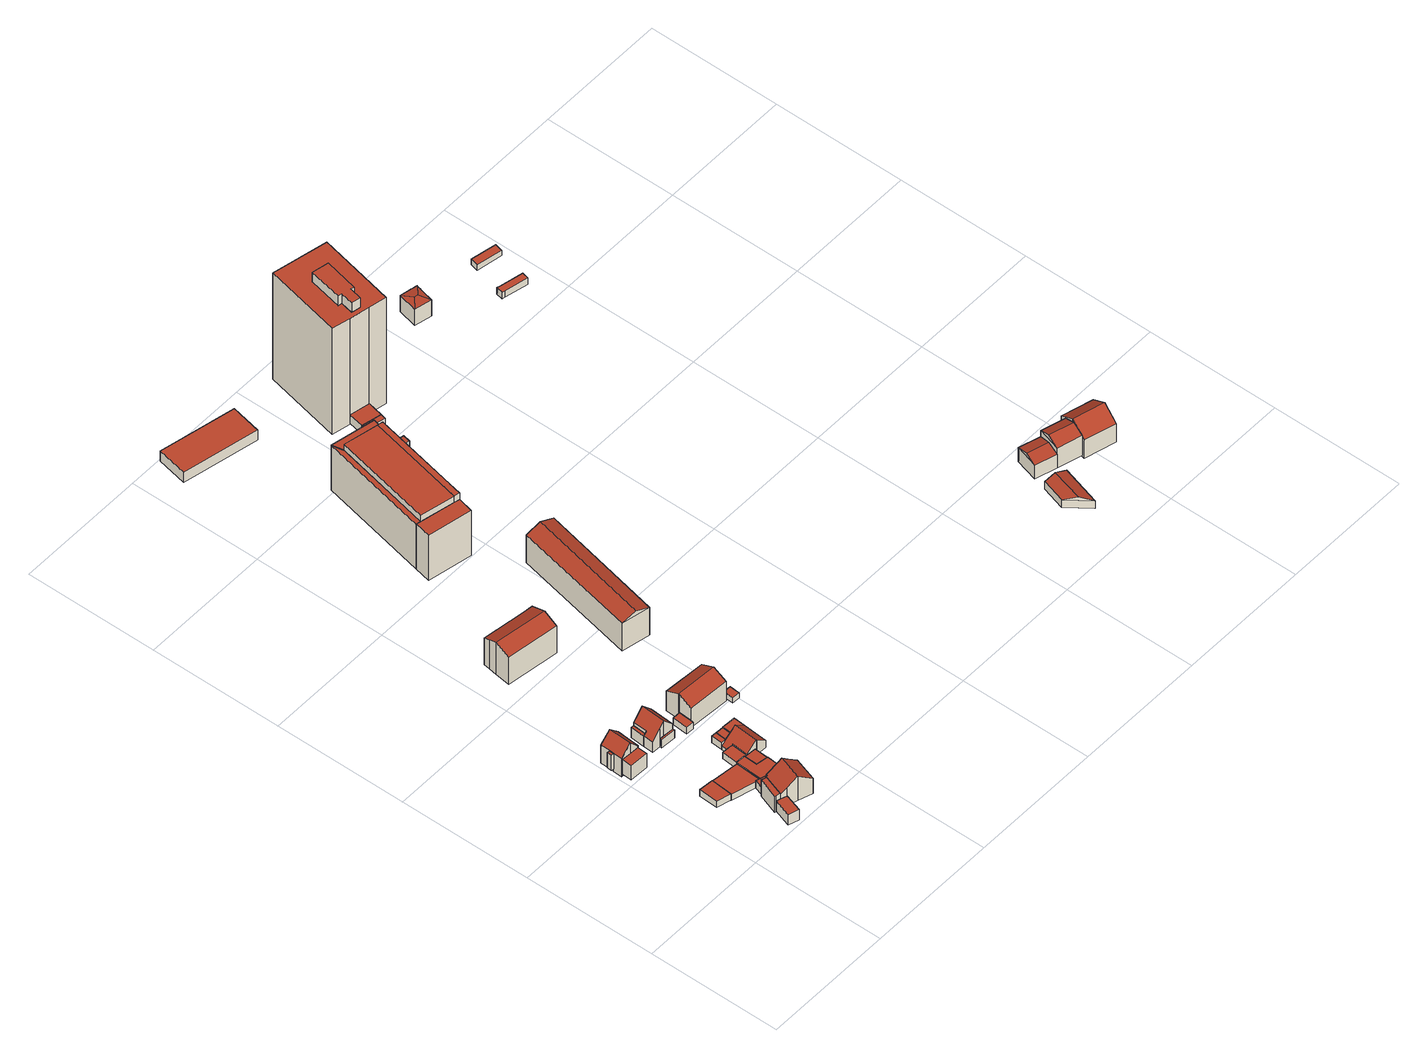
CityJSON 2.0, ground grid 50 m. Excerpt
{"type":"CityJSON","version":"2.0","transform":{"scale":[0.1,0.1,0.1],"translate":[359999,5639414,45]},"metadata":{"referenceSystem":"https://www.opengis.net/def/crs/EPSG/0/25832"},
"CityObjects":{
"building1":{"type":"Building","attributes":{"Geometrietyp2DReferenz":"3000","Gemeindeschluessel":"05315000","function":"51009_1610","roofType":"1000","measuredHeight":6.74},"geometry":[{"type":"Solid","lod":"2","boundaries":[[[[0,1,2,3]],[[4,5,1,0]],[[6,7,5,4]],[[3,2,7,6]],[[4,0,3,6]],[[1,5,7,2]]]],"semantics":{"surfaces":[{"type":"WallSurface"},{"type":"RoofSurface"},{"type":"GroundSurface"}],"values":[[0,0,0,0,1,2]]}}]},
"building2":{"type":"Building","attributes":{"Geometrietyp2DReferenz":"3000","Gemeindeschluessel":"05315000","function":"31001_2000","roofType":"1000","measuredHeight":2.83},"address":[{"country":"Germany","locality":"Köln","thoroughfareNumber":"70","thoroughfareName":"Auenweg Ro"}],"geometry":[{"type":"Solid","lod":"2","boundaries":[[[[8,9,10,11]],[[12,13,9,8]],[[14,15,13,12]],[[11,10,15,14]],[[12,8,11,14]],[[9,13,15,10]]]],"semantics":{"surfaces":[{"type":"WallSurface"},{"type":"RoofSurface"},{"type":"GroundSurface"}],"values":[[0,0,0,0,1,2]]}}]},
"building3":{"type":"Building","attributes":{"Geometrietyp2DReferenz":"3000","Gemeindeschluessel":"05315000","function":"31001_1010","roofType":"1000","measuredHeight":4.58,"storeysAboveGround":1},"address":[{"country":"Germany","locality":"Köln","thoroughfareNumber":"26","thoroughfareName":"Grüngürtelstr."}],"geometry":[{"type":"Solid","lod":"2","boundaries":[[[[16,17,18,19]],[[20,21,17,16]],[[22,23,21,20]],[[24,25,23,22]],[[26,27,25,24]],[[19,18,27,26]],[[24,22,20,16,19,26]],[[17,21,23,25,27,18]]]],"semantics":{"surfaces":[{"type":"WallSurface"},{"type":"RoofSurface"},{"type":"GroundSurface"}],"values":[[0,0,0,0,0,0,1,2]]}}]},
"building4":{"type":"Building","attributes":{"Gemeindeschluessel":"05315000","Geometrietyp2DReferenz":"3000","function":"31001_1010"},"address":[{"country":"Germany","locality":"Köln","thoroughfareNumber":"68","thoroughfareName":"Auenweg Ro"}],"children":["building4-1","building4-2"]},
"building4-1":{"type":"BuildingPart","attributes":{"roofType":"3100","measuredHeight":12.2,"storeysAboveGround":2},"parents":["building4"],"geometry":[{"type":"MultiSurface","lod":"2","boundaries":[[[28,29,30,31]],[[32,33,29,28]],[[34,35,33,32]],[[36,37,35,34]],[[38,39,37,36]],[[40,41,39,38]],[[42,43,41,40]],[[44,45,43,42]],[[46,47,45,44]],[[46,44,42,40,38,48]],[[36,34,32,28,31,48,38]],[[30,29,33,35,37,39,41,43,45,47,49]],[[50,51,30,49]],[[48,31,52,53]],[[53,52,51,50]],[[50,49,47,54]],[[46,48,53,55]],[[55,53,50,54]]],"semantics":{"surfaces":[{"type":"WallSurface"},{"type":"RoofSurface"},{"type":"GroundSurface"},{"type":"ClosureSurface"}],"values":[0,0,0,0,0,0,0,0,0,1,1,2,0,0,3,0,0,3]}}]},
"building4-2":{"type":"BuildingPart","attributes":{"roofType":"1000","measuredHeight":6.36,"storeysAboveGround":2},"address":[{"country":"Germany","locality":"Köln","thoroughfareNumber":"68","thoroughfareName":"Auenweg Ro"}],"parents":["building4"],"geometry":[{"type":"MultiSurface","lod":"2","boundaries":[[[56,57,54,55]],[[58,59,57,56]],[[52,51,59,58]],[[56,55,52,58]],[[54,57,59,51]],[[52,53,50,51]],[[53,55,54,50]]],"semantics":{"surfaces":[{"type":"WallSurface"},{"type":"RoofSurface"},{"type":"GroundSurface"},{"type":"ClosureSurface"}],"values":[0,0,0,1,2,3,3]}}]},
"building5":{"type":"Building","attributes":{"Geometrietyp2DReferenz":"3000","Gemeindeschluessel":"05315000","function":"51009_1610","roofType":"1000","measuredHeight":7.43},"geometry":[{"type":"Solid","lod":"2","boundaries":[[[[60,61,62,63]],[[64,65,61,60]],[[66,67,65,64]],[[68,69,67,66]],[[63,62,69,68]],[[66,64,60,63,68]],[[61,65,67,69,62]]]],"semantics":{"surfaces":[{"type":"WallSurface"},{"type":"RoofSurface"},{"type":"GroundSurface"}],"values":[[0,0,0,0,0,1,2]]}}]},
"building6":{"type":"Building","attributes":{"Geometrietyp2DReferenz":"3000","Gemeindeschluessel":"05315000","function":"31001_2463","roofType":"1000","measuredHeight":2.65,"storeysAboveGround":1},"address":[{"country":"Germany","locality":"Köln","thoroughfareNumber":"70","thoroughfareName":"Auenweg Ro"}],"geometry":[{"type":"Solid","lod":"2","boundaries":[[[[70,71,72,73]],[[74,75,71,70]],[[76,77,75,74]],[[78,79,77,76]],[[73,72,79,78]],[[76,74,70,73,78]],[[71,75,77,79,72]]]],"semantics":{"surfaces":[{"type":"WallSurface"},{"type":"RoofSurface"},{"type":"GroundSurface"}],"values":[[0,0,0,0,0,1,2]]}}]},
"building7":{"type":"Building","attributes":{"Geometrietyp2DReferenz":"3000","Gemeindeschluessel":"05315000","function":"31001_2463","roofType":"1000","measuredHeight":2.53,"storeysAboveGround":1},"address":[{"country":"Germany","locality":"Köln","thoroughfareNumber":"68","thoroughfareName":"Auenweg Ro"}],"geometry":[{"type":"Solid","lod":"2","boundaries":[[[[80,81,82,83]],[[84,85,81,80]],[[86,87,85,84]],[[83,82,87,86]],[[84,80,83,86]],[[81,85,87,82]]]],"semantics":{"surfaces":[{"type":"WallSurface"},{"type":"RoofSurface"},{"type":"GroundSurface"}],"values":[[0,0,0,0,1,2]]}}]},
"building8":{"type":"Building","attributes":{"Geometrietyp2DReferenz":"3000","Gemeindeschluessel":"05315000","function":"31001_2463","roofType":"1000","measuredHeight":3.23,"storeysAboveGround":1},"address":[{"country":"Germany","locality":"Köln","thoroughfareNumber":"24","thoroughfareName":"Grüngürtelstr."}],"geometry":[{"type":"Solid","lod":"2","boundaries":[[[[88,75,77,89]],[[90,91,75,88]],[[92,93,91,90]],[[94,95,93,92]],[[96,97,95,94]],[[98,99,97,96]],[[100,101,99,98]],[[89,77,101,100]],[[98,96,94,92,90,88,89,100]],[[75,91,93,95,97,99,101,77]]]],"semantics":{"surfaces":[{"type":"WallSurface"},{"type":"RoofSurface"},{"type":"GroundSurface"}],"values":[[0,0,0,0,0,0,0,0,1,2]]}}]},
"building9":{"type":"Building","attributes":{"Geometrietyp2DReferenz":"3000","Gemeindeschluessel":"05315000","function":"31001_1010","roofType":"3100","measuredHeight":10.99,"storeysAboveGround":2},"address":[{"country":"Germany","locality":"Köln","thoroughfareNumber":"24","thoroughfareName":"Grüngürtelstr."}],"geometry":[{"type":"Solid","lod":"2","boundaries":[[[[102,103,104,105]],[[106,107,103,102]],[[108,109,107,106]],[[110,111,109,108]],[[112,113,111,110]],[[114,115,113,112]],[[116,117,115,114]],[[118,119,117,116]],[[120,121,119,118]],[[122,123,121,120]],[[124,125,123,122]],[[126,127,125,124]],[[105,104,127,126]],[[116,114,112,110,108,106,102,105,118]],[[126,124,122,120,118,105]],[[103,107,109,111,113,115,117,119,121,123,125,127,104]]]],"semantics":{"surfaces":[{"type":"WallSurface"},{"type":"RoofSurface"},{"type":"GroundSurface"}],"values":[[0,0,0,0,0,0,0,0,0,0,0,0,0,1,1,2]]}}]},
"building10":{"type":"Building","attributes":{"Geometrietyp2DReferenz":"3000","Gemeindeschluessel":"05315000","function":"51009_1610","roofType":"1000","measuredHeight":4.51},"geometry":[{"type":"Solid","lod":"2","boundaries":[[[[128,129,130,131]],[[132,133,129,128]],[[134,135,133,132]],[[131,130,135,134]],[[132,128,131,134]],[[129,133,135,130]]]],"semantics":{"surfaces":[{"type":"WallSurface"},{"type":"RoofSurface"},{"type":"GroundSurface"}],"values":[[0,0,0,0,1,2]]}}]},
"building11":{"type":"Building","attributes":{"Geometrietyp2DReferenz":"3000","Gemeindeschluessel":"05315000","function":"51009_1610","roofType":"1000","measuredHeight":2.94},"geometry":[{"type":"Solid","lod":"2","boundaries":[[[[136,137,138,139]],[[140,141,137,136]],[[142,143,141,140]],[[139,138,143,142]],[[140,136,139,142]],[[137,141,143,138]]]],"semantics":{"surfaces":[{"type":"WallSurface"},{"type":"RoofSurface"},{"type":"GroundSurface"}],"values":[[0,0,0,0,1,2]]}}]},
"building12":{"type":"Building","attributes":{"Geometrietyp2DReferenz":"3000","Gemeindeschluessel":"05315000","function":"31001_2463","roofType":"1000","measuredHeight":3.21,"storeysAboveGround":1},"address":[{"country":"Germany","locality":"Köln","thoroughfareNumber":"22","thoroughfareName":"Grüngürtelstr."}],"geometry":[{"type":"Solid","lod":"2","boundaries":[[[[144,145,146,147]],[[148,149,145,144]],[[150,151,149,148]],[[152,153,151,150]],[[154,155,153,152]],[[90,156,155,154]],[[88,157,156,90]],[[147,146,157,88]],[[90,154,152,150,148,144,147,88]],[[145,149,151,153,155,156,157,146]]]],"semantics":{"surfaces":[{"type":"WallSurface"},{"type":"RoofSurface"},{"type":"GroundSurface"}],"values":[[0,0,0,0,0,0,0,0,1,2]]}}]},
"building13":{"type":"Building","attributes":{"Gemeindeschluessel":"05315000","Geometrietyp2DReferenz":"3000","function":"31001_1010"},"address":[{"country":"Germany","locality":"Köln","thoroughfareNumber":"70","thoroughfareName":"Auenweg Ro"}],"children":["building13-1","building13-2"]},
"building13-1":{"type":"BuildingPart","attributes":{"roofType":"3100","measuredHeight":10.29,"storeysAboveGround":2},"parents":["building13"],"geometry":[{"type":"MultiSurface","lod":"2","boundaries":[[[158,135,159,160]],[[161,133,135,158]],[[162,129,133,161]],[[163,164,129,162]],[[165,166,164,163]],[[167,168,166,165]],[[160,159,169,170]],[[162,161,158,160,170,171,163]],[[167,165,163,171]],[[135,133,129,164,166,168,172,169,159]],[[171,173,174,167]],[[175,172,168,176]],[[173,175,176,174]],[[175,177,169,172]],[[171,170,178,173]],[[173,178,177,175]]],"semantics":{"surfaces":[{"type":"WallSurface"},{"type":"RoofSurface"},{"type":"GroundSurface"},{"type":"ClosureSurface"}],"values":[0,0,0,0,0,0,0,1,1,2,0,0,3,0,0,3]}}]},
"building13-2":{"type":"BuildingPart","attributes":{"roofType":"1000","measuredHeight":3.61,"storeysAboveGround":2},"address":[{"country":"Germany","locality":"Köln","thoroughfareNumber":"70","thoroughfareName":"Auenweg Ro"}],"parents":["building13"],"geometry":[{"type":"MultiSurface","lod":"2","boundaries":[[[179,180,176,174]],[[181,182,180,179]],[[178,177,182,181]],[[179,174,178,181]],[[176,180,182,177]],[[173,174,176,175]],[[178,173,175,177]]],"semantics":{"surfaces":[{"type":"WallSurface"},{"type":"RoofSurface"},{"type":"GroundSurface"},{"type":"ClosureSurface"}],"values":[0,0,0,1,2,3,3]}}]},
"building14":{"type":"Building","attributes":{"Geometrietyp2DReferenz":"3000","Gemeindeschluessel":"05315000","function":"51009_1610","roofType":"1000","measuredHeight":2.96},"geometry":[{"type":"Solid","lod":"2","boundaries":[[[[183,184,149,185]],[[186,187,184,183]],[[188,153,187,186]],[[189,151,153,188]],[[185,149,151,189]],[[188,186,183,185,189]],[[184,187,153,151,149]]]],"semantics":{"surfaces":[{"type":"WallSurface"},{"type":"RoofSurface"},{"type":"GroundSurface"}],"values":[[0,0,0,0,0,1,2]]}}]},
"building15":{"type":"Building","attributes":{"Geometrietyp2DReferenz":"3000","Gemeindeschluessel":"05315000","function":"51009_1610","roofType":"1000","measuredHeight":2.91},"geometry":[{"type":"Solid","lod":"2","boundaries":[[[[190,191,192,193]],[[194,195,191,190]],[[196,197,195,194]],[[193,192,197,196]],[[194,190,193,196]],[[191,195,197,192]]]],"semantics":{"surfaces":[{"type":"WallSurface"},{"type":"RoofSurface"},{"type":"GroundSurface"}],"values":[[0,0,0,0,1,2]]}}]},
"building16":{"type":"Building","attributes":{"Gemeindeschluessel":"05315000","Geometrietyp2DReferenz":"3000","function":"31001_1010"},"address":[{"country":"Germany","locality":"Köln","thoroughfareNumber":"22","thoroughfareName":"Grüngürtelstr."}],"children":["building16-1","building16-2","building16-3"]},
"building16-1":{"type":"BuildingPart","attributes":{"roofType":"3100","measuredHeight":6.47,"storeysAboveGround":1},"parents":["building16"],"geometry":[{"type":"MultiSurface","lod":"2","boundaries":[[[198,199,200,201]],[[202,197,203,204]],[[205,195,197,202]],[[206,207,195,205]],[[208,209,210,211]],[[212,213,209,208]],[[201,200,213,212]],[[212,208,211,214,201]],[[206,205,202,204,215,198,201,214]],[[199,216,203,197,195,207,217,210,209,213,200]],[[198,215,218,219]],[[219,218,216,199]],[[215,220,218]],[[218,220,204,203,216]],[[214,221,222,206]],[[221,217,207,222]],[[214,211,221]],[[217,221,211,210]]],"semantics":{"surfaces":[{"type":"WallSurface"},{"type":"RoofSurface"},{"type":"GroundSurface"},{"type":"ClosureSurface"}],"values":[0,0,0,0,0,0,0,1,1,2,0,3,0,3,0,3,0,3]}}]},
"building16-2":{"type":"BuildingPart","attributes":{"roofType":"1000","measuredHeight":3.15,"storeysAboveGround":1},"parents":["building16"],"geometry":[{"type":"MultiSurface","lod":"2","boundaries":[[[223,224,207,222]],[[225,226,224,223]],[[211,210,226,225]],[[225,223,222,211]],[[224,226,210,207]],[[221,222,207,217]],[[211,221,217,210]]],"semantics":{"surfaces":[{"type":"WallSurface"},{"type":"RoofSurface"},{"type":"GroundSurface"},{"type":"ClosureSurface"}],"values":[0,0,0,1,2,3,3]}}]},
"building16-3":{"type":"BuildingPart","attributes":{"roofType":"1000","measuredHeight":2.72,"storeysAboveGround":1},"address":[{"country":"Germany","locality":"Köln","thoroughfareNumber":"22","thoroughfareName":"Grüngürtelstr."}],"parents":["building16"],"geometry":[{"type":"MultiSurface","lod":"2","boundaries":[[[227,203,228,229]],[[230,231,199,219]],[[232,233,231,230]],[[229,228,233,232]],[[230,219,218,227,229,232]],[[203,216,199,231,233,228]],[[227,220,204]],[[204,220,218,216,203]],[[218,219,199,216]]],"semantics":{"surfaces":[{"type":"WallSurface"},{"type":"RoofSurface"},{"type":"GroundSurface"},{"type":"ClosureSurface"}],"values":[0,0,0,0,1,2,0,3,3]}}]},
"building17":{"type":"Building","attributes":{"Geometrietyp2DReferenz":"3000","Gemeindeschluessel":"05315000","function":"51009_1610","roofType":"1000","measuredHeight":2.89},"geometry":[{"type":"Solid","lod":"2","boundaries":[[[[234,224,191,190]],[[235,207,224,234]],[[194,195,207,235]],[[190,191,195,194]],[[235,234,190,194]],[[224,207,195,191]]]],"semantics":{"surfaces":[{"type":"WallSurface"},{"type":"RoofSurface"},{"type":"GroundSurface"}],"values":[[0,0,0,0,1,2]]}}]},
"building18":{"type":"Building","attributes":{"Geometrietyp2DReferenz":"3000","Gemeindeschluessel":"05315000","function":"31001_2463","roofType":"1000","measuredHeight":3.02,"storeysAboveGround":1},"address":[{"country":"Germany","locality":"Köln","thoroughfareNumber":"72","thoroughfareName":"Auenweg Ro"}],"geometry":[{"type":"Solid","lod":"2","boundaries":[[[[236,237,238,239]],[[240,241,237,236]],[[242,243,241,240]],[[244,245,243,242]],[[239,238,245,244]],[[242,240,236,239,244]],[[237,241,243,245,238]]]],"semantics":{"surfaces":[{"type":"WallSurface"},{"type":"RoofSurface"},{"type":"GroundSurface"}],"values":[[0,0,0,0,0,1,2]]}}]},
"building19":{"type":"Building","attributes":{"Geometrietyp2DReferenz":"3000","Gemeindeschluessel":"05315000","function":"31001_1010","roofType":"3100","measuredHeight":14.44,"storeysAboveGround":3},"address":[{"country":"Germany","locality":"Köln","thoroughfareNumber":"75","thoroughfareName":"Auenweg Ro"}],"geometry":[{"type":"Solid","lod":"2","boundaries":[[[[246,247,248,249]],[[250,251,247,246]],[[252,253,251,250]],[[254,255,253,252]],[[256,257,255,254]],[[258,259,257,256]],[[260,261,259,258]],[[249,248,261,260]],[[249,260,258,246]],[[256,254,252,250,246,258]],[[247,251,253,255,257,259,261,248]]]],"semantics":{"surfaces":[{"type":"WallSurface"},{"type":"RoofSurface"},{"type":"GroundSurface"}],"values":[[0,0,0,0,0,0,0,0,1,1,2]]}}]},
"building20":{"type":"Building","attributes":{"Geometrietyp2DReferenz":"3000","Gemeindeschluessel":"05315000","function":"31001_1010","roofType":"3100","measuredHeight":11.38,"storeysAboveGround":2},"address":[{"country":"Germany","locality":"Köln","thoroughfareNumber":"72","thoroughfareName":"Auenweg Ro"}],"geometry":[{"type":"Solid","lod":"2","boundaries":[[[[262,263,264,265]],[[266,267,263,262]],[[268,269,267,266]],[[270,271,269,268]],[[272,273,271,270]],[[274,275,273,272]],[[265,264,275,274]],[[262,265,274,272,266]],[[270,268,266,272]],[[263,267,269,271,273,275,264]]]],"semantics":{"surfaces":[{"type":"WallSurface"},{"type":"RoofSurface"},{"type":"GroundSurface"}],"values":[[0,0,0,0,0,0,0,1,1,2]]}}]},
"building21":{"type":"Building","attributes":{"Geometrietyp2DReferenz":"3000","Gemeindeschluessel":"05315000","function":"51009_1610","roofType":"1000","measuredHeight":2.39},"geometry":[{"type":"Solid","lod":"2","boundaries":[[[[276,277,278,279]],[[280,281,277,276]],[[282,283,281,280]],[[279,278,283,282]],[[280,276,279,282]],[[277,281,283,278]]]],"semantics":{"surfaces":[{"type":"WallSurface"},{"type":"RoofSurface"},{"type":"GroundSurface"}],"values":[[0,0,0,0,1,2]]}}]},
"building22":{"type":"Building","attributes":{"Geometrietyp2DReferenz":"3000","Gemeindeschluessel":"05315000","function":"31001_1010","roofType":"3100","measuredHeight":14.69,"storeysAboveGround":3},"address":[{"country":"Germany","locality":"Köln","thoroughfareNumber":"18","thoroughfareName":"Grüngürtelstr."},{"country":"Germany","locality":"Köln","thoroughfareNumber":"20","thoroughfareName":"Grüngürtelstr."},{"country":"Germany","locality":"Köln","thoroughfareNumber":"16","thoroughfareName":"Grüngürtelstr."}],"geometry":[{"type":"Solid","lod":"2","boundaries":[[[[284,285,286,287]],[[288,289,285,284]],[[290,291,289,288]],[[287,286,291,290]],[[284,292,288]],[[290,293,287]],[[287,293,292,284]],[[288,292,293,290]],[[285,289,291,286]]]],"semantics":{"surfaces":[{"type":"WallSurface"},{"type":"RoofSurface"},{"type":"GroundSurface"}],"values":[[0,0,0,0,0,0,1,1,2]]}}]},
"building23":{"type":"Building","attributes":{"Gemeindeschluessel":"05315000","Geometrietyp2DReferenz":"3000","function":"31001_1010"},"address":[{"country":"Germany","locality":"Köln","thoroughfareNumber":"14","thoroughfareName":"Grüngürtelstr."},{"country":"Germany","locality":"Köln","thoroughfareNumber":"12","thoroughfareName":"Grüngürtelstr."}],"children":["building23-1","building23-2","building23-3","building23-4","building23-5","building23-6","building23-7","building23-8"]},
"building23-1":{"type":"BuildingPart","attributes":{"roofType":"1000","measuredHeight":20.23,"storeysAboveGround":7},"parents":["building23"],"geometry":[{"type":"MultiSurface","lod":"2","boundaries":[[[294,295,296,297]],[[298,299,300,301]],[[297,296,299,298]],[[301,302,303,294,297,298]],[[295,304,305,300,299,296]],[[294,303,306,307]],[[304,295,307,306]],[[303,302,305,304]],[[302,301,300,305]]],"semantics":{"surfaces":[{"type":"WallSurface"},{"type":"RoofSurface"},{"type":"GroundSurface"},{"type":"ClosureSurface"}],"values":[0,0,0,1,2,0,3,3,3]}}]},
"building23-2":{"type":"BuildingPart","attributes":{"roofType":"1000","measuredHeight":23.11,"storeysAboveGround":7},"parents":["building23"],"geometry":[{"type":"MultiSurface","lod":"2","boundaries":[[[308,300,309,310]],[[311,312,313,314]],[[314,315,316,308,310,317,318,311]],[[319,309,300,305,320,313,312,321]],[[322,323,319,321]],[[318,317,324,325]],[[323,322,325,324]],[[326,327,309,319]],[[317,310,328,329]],[[327,326,329,328]],[[308,316,302,301]],[[305,300,301,302]],[[316,315,330,331]],[[320,305,331,330]],[[315,314,332,333]],[[313,320,333,332]],[[334,322,321,312]],[[311,318,325,335]],[[322,334,335,325]]],"semantics":{"surfaces":[{"type":"WallSurface"},{"type":"RoofSurface"},{"type":"GroundSurface"},{"type":"ClosureSurface"}],"values":[0,0,1,2,0,0,3,0,0,3,0,3,0,3,0,3,0,0,3]}}]},
"building23-3":{"type":"BuildingPart","attributes":{"roofType":"1000","measuredHeight":20.25,"storeysAboveGround":7},"parents":["building23"],"geometry":[{"type":"MultiSurface","lod":"2","boundaries":[[[336,337,338,339]],[[332,313,337,336]],[[332,336,339,340,333]],[[338,337,313,320,341]],[[340,339,342,343]],[[338,341,343,342]],[[332,333,320,313]],[[333,340,341,320]]],"semantics":{"surfaces":[{"type":"WallSurface"},{"type":"RoofSurface"},{"type":"GroundSurface"},{"type":"ClosureSurface"}],"values":[0,0,1,2,0,3,3,3]}}]},
"building23-4":{"type":"BuildingPart","attributes":{"roofType":"1000","measuredHeight":20.19,"storeysAboveGround":7},"parents":["building23"],"geometry":[{"type":"Solid","lod":"2","boundaries":[[[[342,338,295,307]],[[343,342,307,306]],[[338,341,304,295]],[[342,343,341,338]],[[343,306,304,341]],[[306,307,295,304]]]],"semantics":{"surfaces":[{"type":"WallSurface"},{"type":"RoofSurface"},{"type":"GroundSurface"},{"type":"ClosureSurface"}],"values":[[0,1,2,3,3,3]]}}]},
"building23-5":{"type":"BuildingPart","attributes":{"roofType":"1000","measuredHeight":19.41,"storeysAboveGround":7},"address":[{"country":"Germany","locality":"Köln","thoroughfareNumber":"14","thoroughfareName":"Grüngürtelstr."}],"parents":["building23"],"geometry":[{"type":"MultiSurface","lod":"2","boundaries":[[[344,345,346,347]],[[347,325,324,344]],[[322,346,345,323]],[[324,325,322,323]],[[325,347,346,322]],[[344,324,329,348]],[[323,345,348,329]]],"semantics":{"surfaces":[{"type":"WallSurface"},{"type":"RoofSurface"},{"type":"GroundSurface"},{"type":"ClosureSurface"}],"values":[0,1,2,3,3,0,3]}}]},
"building23-6":{"type":"BuildingPart","attributes":{"roofType":"1000","measuredHeight":23.01,"storeysAboveGround":7},"address":[{"country":"Germany","locality":"Köln","thoroughfareNumber":"14","thoroughfareName":"Grüngürtelstr."}],"parents":["building23"],"geometry":[{"type":"MultiSurface","lod":"2","boundaries":[[[330,349,350,331]],[[341,320,305,304]],[[350,349,343,306]],[[341,304,306,343]],[[349,330,333,340]],[[320,341,340,333]],[[330,331,305,320]],[[331,350,303,302]],[[304,305,302,303]]],"semantics":{"surfaces":[{"type":"RoofSurface"},{"type":"GroundSurface"},{"type":"WallSurface"},{"type":"ClosureSurface"}],"values":[0,1,2,3,2,3,3,2,3]}}]},
"building23-7":{"type":"BuildingPart","attributes":{"roofType":"1000","measuredHeight":2.98,"storeysAboveGround":7},"address":[{"country":"Germany","locality":"Köln","thoroughfareNumber":"14","thoroughfareName":"Grüngürtelstr."}],"parents":["building23"],"geometry":[{"type":"MultiSurface","lod":"2","boundaries":[[[351,352,353,348]],[[354,355,352,351]],[[328,327,355,354]],[[351,348,329,328,354]],[[326,353,352,355,327]],[[328,329,326,327]],[[323,345,353,326]],[[329,348,345,323]]],"semantics":{"surfaces":[{"type":"WallSurface"},{"type":"RoofSurface"},{"type":"GroundSurface"},{"type":"ClosureSurface"}],"values":[0,0,0,1,2,3,0,3]}}]},
"building23-8":{"type":"BuildingPart","attributes":{"roofType":"1000","measuredHeight":19.36,"storeysAboveGround":7},"address":[{"country":"Germany","locality":"Köln","thoroughfareNumber":"14","thoroughfareName":"Grüngürtelstr."}],"parents":["building23"],"geometry":[{"type":"Solid","lod":"2","boundaries":[[[[356,357,334,335]],[[358,359,357,356]],[[347,346,359,358]],[[356,335,325,347,358]],[[322,334,357,359,346]],[[325,322,346,347]],[[325,335,334,322]]]],"semantics":{"surfaces":[{"type":"WallSurface"},{"type":"RoofSurface"},{"type":"GroundSurface"},{"type":"ClosureSurface"}],"values":[[0,0,0,1,2,3,3]]}}]},
"building24":{"type":"Building","attributes":{"Geometrietyp2DReferenz":"3000","Gemeindeschluessel":"05315000","function":"31001_3221","roofType":"1000","measuredHeight":4.5,"storeysAboveGround":1},"address":[{"country":"Germany","locality":"Köln","thoroughfareNumber":"3","thoroughfareName":"Roonstr. Ro"}],"geometry":[{"type":"Solid","lod":"2","boundaries":[[[[360,361,362,363]],[[364,365,361,360]],[[366,367,365,364]],[[363,362,367,366]],[[364,360,363,366]],[[361,365,367,362]]]],"semantics":{"surfaces":[{"type":"WallSurface"},{"type":"RoofSurface"},{"type":"GroundSurface"}],"values":[[0,0,0,0,1,2]]}}]},
"building25":{"type":"Building","attributes":{"Geometrietyp2DReferenz":"3000","Gemeindeschluessel":"05315000","function":"51009_1610","roofType":"1000","measuredHeight":3.09},"geometry":[{"type":"Solid","lod":"2","boundaries":[[[[368,369,370,351]],[[371,372,369,368]],[[354,373,372,371]],[[351,370,373,354]],[[371,368,351,354]],[[369,372,373,370]]]],"semantics":{"surfaces":[{"type":"WallSurface"},{"type":"RoofSurface"},{"type":"GroundSurface"}],"values":[[0,0,0,0,1,2]]}}]},
"building26":{"type":"Building","attributes":{"Geometrietyp2DReferenz":"3000","Gemeindeschluessel":"05315000","function":"51009_1610","roofType":"1000","measuredHeight":2.82},"geometry":[{"type":"Solid","lod":"2","boundaries":[[[[374,375,357,376]],[[377,378,375,374]],[[379,359,378,377]],[[376,357,359,379]],[[377,374,376,379]],[[375,378,359,357]]]],"semantics":{"surfaces":[{"type":"WallSurface"},{"type":"RoofSurface"},{"type":"GroundSurface"}],"values":[[0,0,0,0,1,2]]}}]},
"building27":{"type":"Building","attributes":{"Geometrietyp2DReferenz":"3000","Gemeindeschluessel":"05315000","function":"51009_1610","roofType":"1000","measuredHeight":3.75},"geometry":[{"type":"Solid","lod":"2","boundaries":[[[[380,381,382,383]],[[384,385,381,380]],[[386,387,385,384]],[[383,382,387,386]],[[384,380,383,386]],[[381,385,387,382]]]],"semantics":{"surfaces":[{"type":"WallSurface"},{"type":"RoofSurface"},{"type":"GroundSurface"}],"values":[[0,0,0,0,1,2]]}}]},
"building28":{"type":"Building","attributes":{"Gemeindeschluessel":"05315000","Geometrietyp2DReferenz":"3000","function":"31001_1010"},"address":[{"country":"Germany","locality":"Köln","thoroughfareNumber":"10","thoroughfareName":"Grüngürtelstr."}],"children":["building28-1","building28-2","building28-3"]},
"building28-1":{"type":"BuildingPart","attributes":{"roofType":"1000","measuredHeight":47.74,"storeysAboveGround":16},"parents":["building28"],"geometry":[{"type":"MultiSurface","lod":"2","boundaries":[[[388,389,390,391]],[[392,393,389,388]],[[394,395,393,392]],[[396,397,395,394]],[[398,399,397,396]],[[394,392,388,391,400,401,402,403,404,405,406,407,400,391,398,396]],[[390,408,409,410,411,412,413,414,415,408,390,389,393,395,397,399]],[[416,417,390,399]],[[398,391,418,419]],[[417,416,419,418]],[[420,421,409,408]],[[400,407,421,420]],[[421,422,410,409]],[[407,406,422,421]],[[422,423,411,410]],[[406,405,423,422]],[[423,424,412,411]],[[405,404,424,423]],[[424,425,413,412]],[[404,403,425,424]],[[425,426,414,413]],[[403,402,426,425]],[[426,427,415,414]],[[402,401,427,426]],[[427,420,408,415]],[[401,400,420,427]]],"semantics":{"surfaces":[{"type":"WallSurface"},{"type":"RoofSurface"},{"type":"GroundSurface"},{"type":"ClosureSurface"}],"values":[0,0,0,0,0,1,2,0,0,3,0,3,0,3,0,3,0,3,0,3,0,3,0,3,0,3]}}]},
"building28-2":{"type":"BuildingPart","attributes":{"roofType":"1000","measuredHeight":3.77,"storeysAboveGround":16},"address":[{"country":"Germany","locality":"Köln","thoroughfareNumber":"10","thoroughfareName":"Grüngürtelstr."}],"parents":["building28"],"geometry":[{"type":"Solid","lod":"2","boundaries":[[[[380,428,416,419]],[[383,429,428,380]],[[418,417,429,383]],[[380,419,418,383]],[[416,428,429,417]],[[418,419,416,417]]]],"semantics":{"surfaces":[{"type":"WallSurface"},{"type":"RoofSurface"},{"type":"GroundSurface"},{"type":"ClosureSurface"}],"values":[[0,0,0,1,2,3]]}}]},
"building28-3":{"type":"BuildingPart","attributes":{"roofType":"1000","measuredHeight":51.59,"storeysAboveGround":16},"address":[{"country":"Germany","locality":"Köln","thoroughfareNumber":"10","thoroughfareName":"Grüngürtelstr."}],"parents":["building28"],"geometry":[{"type":"Solid","lod":"2","boundaries":[[[[430,431,432,433,434,435,436,437]],[[427,426,425,424,423,422,421,420]],[[436,435,401,400]],[[427,420,400,401]],[[435,434,402,401]],[[426,427,401,402]],[[434,433,403,402]],[[425,426,402,403]],[[433,432,404,403]],[[424,425,403,404]],[[432,431,405,404]],[[423,424,404,405]],[[431,430,406,405]],[[422,423,405,406]],[[430,437,407,406]],[[421,422,406,407]],[[437,436,400,407]],[[420,421,407,400]]]],"semantics":{"surfaces":[{"type":"RoofSurface"},{"type":"GroundSurface"},{"type":"WallSurface"},{"type":"ClosureSurface"}],"values":[[0,1,2,3,2,3,2,3,2,3,2,3,2,3,2,3,2,3]]}}]},
"building29":{"type":"Building","attributes":{"Geometrietyp2DReferenz":"3000","Gemeindeschluessel":"05315000","function":"31001_2600","roofType":"3200","measuredHeight":7.88,"storeysAboveGround":2},"address":[{"country":"Germany","locality":"Köln","thoroughfareNumber":"42","thoroughfareName":"Uferstr. Ro"}],"geometry":[{"type":"Solid","lod":"2","boundaries":[[[[438,439,440,441]],[[442,443,439,438]],[[444,445,443,442]],[[446,447,445,444]],[[448,449,447,446]],[[450,451,449,448]],[[452,453,451,450]],[[454,455,453,452]],[[456,457,455,454]],[[458,459,457,456]],[[460,461,459,458]],[[462,463,461,460]],[[464,465,463,462]],[[466,467,465,464]],[[468,469,467,466]],[[470,471,469,468]],[[472,473,471,470]],[[474,475,473,472]],[[476,477,475,474]],[[478,479,477,476]],[[480,481,479,478]],[[482,483,481,480]],[[441,440,483,482]],[[484,482,480,478,476,474,472,470,468,466,464,462,460,485]],[[460,458,485]],[[485,458,456,484]],[[456,454,452,450,448,446,444,442,438,441,482,484]],[[439,443,445,447,449,451,453,455,457,459,461,463,465,467,469,471,473,475,477,479,481,483,440]]]],"semantics":{"surfaces":[{"type":"WallSurface"},{"type":"RoofSurface"},{"type":"GroundSurface"}],"values":[[0,0,0,0,0,0,0,0,0,0,0,0,0,0,0,0,0,0,0,0,0,0,0,1,1,1,1,2]]}}]},
"building30":{"type":"Building","attributes":{"Geometrietyp2DReferenz":"3000","Gemeindeschluessel":"05315000","function":"31001_2000","roofType":"3100","measuredHeight":4.83,"storeysAboveGround":1},"address":[{"country":"Germany","locality":"Köln","thoroughfareNumber":"84","thoroughfareName":"Auenweg Ro"}],"geometry":[{"type":"Solid","lod":"2","boundaries":[[[[486,487,488,489]],[[490,491,487,486]],[[492,493,491,490]],[[489,488,493,492]],[[486,494,490]],[[492,495,489]],[[489,495,494,486]],[[490,494,495,492]],[[487,491,493,488]]]],"semantics":{"surfaces":[{"type":"WallSurface"},{"type":"RoofSurface"},{"type":"GroundSurface"}],"values":[[0,0,0,0,0,0,1,1,2]]}}]},
"building31":{"type":"Building","attributes":{"Geometrietyp2DReferenz":"3000","Gemeindeschluessel":"05315000","function":"31001_1010","roofType":"3100","measuredHeight":7.57,"storeysAboveGround":1},"address":[{"country":"Germany","locality":"Köln","thoroughfareNumber":"84","thoroughfareName":"Auenweg Ro"}],"geometry":[{"type":"Solid","lod":"2","boundaries":[[[[496,497,498,499]],[[500,501,497,496]],[[502,503,501,500]],[[499,498,503,502]],[[496,504,500]],[[502,505,499]],[[499,505,504,496]],[[500,504,505,502]],[[497,501,503,498]]]],"semantics":{"surfaces":[{"type":"WallSurface"},{"type":"RoofSurface"},{"type":"GroundSurface"}],"values":[[0,0,0,0,0,0,1,1,2]]}}]},
"building32":{"type":"Building","attributes":{"Geometrietyp2DReferenz":"3000","Gemeindeschluessel":"05315000","function":"31001_2610","roofType":"1000","measuredHeight":2.83,"storeysAboveGround":1},"address":[{"country":"Germany","locality":"Köln","thoroughfareNumber":"42a","thoroughfareName":"Uferstr. Ro"}],"geometry":[{"type":"Solid","lod":"2","boundaries":[[[[506,507,508,509]],[[510,511,507,506]],[[512,513,511,510]],[[514,515,513,512]],[[516,517,515,514]],[[509,508,517,516]],[[514,512,510,506,509,516]],[[507,511,513,515,517,508]]]],"semantics":{"surfaces":[{"type":"WallSurface"},{"type":"RoofSurface"},{"type":"GroundSurface"}],"values":[[0,0,0,0,0,0,1,2]]}}]},
"building33":{"type":"Building","attributes":{"Geometrietyp2DReferenz":"3000","Gemeindeschluessel":"05315000","function":"31001_1010","roofType":"3100","measuredHeight":10.91,"storeysAboveGround":2},"address":[{"country":"Germany","locality":"Köln","thoroughfareNumber":"86","thoroughfareName":"Auenweg Ro"}],"geometry":[{"type":"Solid","lod":"2","boundaries":[[[[518,519,520,521]],[[522,523,519,518]],[[524,525,523,522]],[[521,520,525,524]],[[518,526,522]],[[524,527,521]],[[521,527,526,518]],[[522,526,527,524]],[[519,523,525,520]]]],"semantics":{"surfaces":[{"type":"WallSurface"},{"type":"RoofSurface"},{"type":"GroundSurface"}],"values":[[0,0,0,0,0,0,1,1,2]]}}]},
"building34":{"type":"Building","attributes":{"Geometrietyp2DReferenz":"3000","Gemeindeschluessel":"05315000","function":"31001_2610","roofType":"1000","measuredHeight":2.39,"storeysAboveGround":1},"address":[{"country":"Germany","locality":"Köln","thoroughfareNumber":"42a","thoroughfareName":"Uferstr. Ro"}],"geometry":[{"type":"Solid","lod":"2","boundaries":[[[[528,529,530,531]],[[532,533,529,528]],[[534,535,533,532]],[[531,530,535,534]],[[532,528,531,534]],[[529,533,535,530]]]],"semantics":{"surfaces":[{"type":"WallSurface"},{"type":"RoofSurface"},{"type":"GroundSurface"}],"values":[[0,0,0,0,1,2]]}}]},
"building35":{"type":"Building","attributes":{"Geometrietyp2DReferenz":"3000","Gemeindeschluessel":"05315000","function":"31001_1010","roofType":"3100","measuredHeight":12.31,"storeysAboveGround":2},"address":[{"country":"Germany","locality":"Köln","thoroughfareNumber":"88","thoroughfareName":"Auenweg Ro"}],"geometry":[{"type":"Solid","lod":"2","boundaries":[[[[536,537,538,539]],[[540,541,537,536]],[[542,543,541,540]],[[544,545,543,542]],[[546,547,545,544]],[[548,549,547,546]],[[550,551,549,548]],[[539,538,551,550]],[[536,539,550,548,540]],[[546,544,542,540,548]],[[537,541,543,545,547,549,551,538]]]],"semantics":{"surfaces":[{"type":"WallSurface"},{"type":"RoofSurface"},{"type":"GroundSurface"}],"values":[[0,0,0,0,0,0,0,0,1,1,2]]}}]}
},
"vertices":[
[16,599,87],[16,599,19],[6,600,19],[6,600,87],[15,581,87],[15,581,19],[4,582,87],[4,582,19],
[151,299,48],[151,299,20],[96,304,20],[96,304,48],[144,218,48],[144,218,20],[91,232,48],[91,232,20],
[197,81,67],[197,81,21],[176,18,21],[176,18,67],[212,77,67],[212,77,21],[235,69,67],[235,69,21],[214,3,67],[214,3,21],[175,15,67],[175,15,21],
[13,548,88],[13,548,7],[15,548,7],[15,548,90],[15,581,88],[15,581,7],[16,599,88],[16,599,7],[18,635,88],[18,635,7],[56,632,129],[56,632,7],[94,630,88],[94,630,7],[91,577,88],[91,577,7],[89,544,88],[89,544,7],[86,544,90],[86,544,7],[51,546,129],[51,546,7],[51,546,19],[15,548,19],[15,548,83],[51,546,83],[86,544,19],[86,544,83],
[84,506,83],[84,506,19],[13,510,83],[13,510,19],
[238,154,90],[238,154,16],[220,160,16],[220,160,90],[212,77,90],[212,77,16],[197,81,90],[197,81,16],[193,83,90],[193,83,16],
[255,287,46],[255,287,19],[151,299,19],[151,299,46],[249,189,46],[249,189,19],[233,194,46],[233,194,19],[144,218,46],[144,218,19],
[120,628,44],[120,628,19],[94,630,19],[94,630,44],[117,576,44],[117,576,19],[91,577,44],[91,577,19],
[249,189,52],[233,194,52],[296,176,52],[296,176,19],[288,147,52],[288,147,19],[245,161,52],[245,161,19],[244,156,52],[244,156,19],[240,158,52],[240,158,19],[224,163,52],[224,163,19],
[235,69,103],[235,69,23],[272,57,23],[272,57,133],[212,77,85],[212,77,23],[238,154,88],[238,154,23],[240,158,89],[240,158,23],[244,156,92],[244,156,23],[245,161,92],[245,161,23],[288,147,124],[288,147,23],[299,144,133],[299,144,23],[320,137,117],[320,137,23],[353,127,92],[353,127,23],[326,42,92],[326,42,23],[325,40,92],[325,40,23],
[162,624,64],[162,624,18],[151,625,18],[151,625,64],[159,570,64],[159,570,18],[147,571,64],[147,571,18],
[328,167,53],[328,167,24],[296,176,24],[296,176,53],[320,137,53],[320,137,24],[288,147,53],[288,147,24],
[258,288,52],[258,288,20],[255,287,20],[255,287,52],[290,286,52],[290,286,20],[288,236,52],[288,236,20],[333,229,52],[333,229,20],[329,166,52],[329,166,20],[296,176,20],[249,189,20],
[147,571,65],[145,533,18],[145,533,65],[159,570,78],[162,624,78],[201,622,121],[201,622,18],[240,619,78],[240,619,18],[234,528,78],[234,528,18],[177,531,18],[177,531,101],[195,530,121],[195,530,18],[195,530,56],[234,528,56],[195,530,20],[234,528,20],[177,531,20],[177,531,56],
[234,520,56],[234,520,20],[176,523,56],[176,523,20],
[302,285,49],[302,285,20],[290,286,49],[337,282,49],[337,282,20],[333,229,49],[288,236,49],
[313,419,48],[313,419,19],[293,420,19],[293,420,48],[310,377,48],[310,377,19],[290,378,48],[290,378,19],
[302,285,51],[302,285,19],[343,282,19],[343,282,84],[290,378,35],[288,350,19],[288,350,35],[310,377,51],[339,374,75],[339,374,19],[384,278,51],[384,278,19],[391,370,19],[391,370,51],[345,281,82],[345,281,19],[350,374,84],[307,348,50],[307,348,19],[350,374,19],[307,348,46],[302,285,46],[302,349,46],[350,374,51],[339,374,51],
[343,417,51],[343,417,19],[394,413,51],[394,413,19],
[288,350,46],[264,352,19],[264,352,46],[290,286,46],[290,286,19],[258,288,46],[258,288,19],
[343,417,48],[339,374,48],
[305,559,49],[305,559,19],[275,560,19],[275,560,49],[302,510,49],[302,510,19],[301,500,49],[301,500,19],[272,502,49],[272,502,19],
[93,1117,158],[93,1117,14],[85,1061,14],[85,1061,135],[98,1148,145],[98,1148,14],[101,1172,135],[101,1172,14],[260,1149,135],[260,1149,14],[298,1144,135],[298,1144,14],[290,1088,158],[290,1088,14],[282,1033,135],[282,1033,14],
[305,559,130],[305,559,18],[302,510,18],[302,510,105],[305,562,132],[305,562,18],[309,615,105],[309,615,18],[465,604,105],[465,604,18],[461,552,132],[461,552,18],[458,499,105],[458,499,18],
[490,510,48],[490,510,24],[462,512,24],[462,512,48],[488,472,48],[488,472,24],[459,474,48],[459,474,24],
[524,862,136],[524,862,12],[626,1331,12],[626,1331,136],[418,883,136],[418,883,12],[517,1350,136],[517,1350,12],[471,872,158],[571,1340,158],
[274,1589,220],[274,1589,17],[262,1530,17],[262,1530,220],[427,1496,220],[427,1496,17],[440,1553,17],[440,1553,220],[420,1558,220],[291,1585,220],[291,1585,17],[420,1558,17],[291,1585,219],[274,1589,219],
[440,1553,248],[450,1601,17],[450,1601,248],[506,1865,248],[506,1865,17],[519,1928,17],[519,1928,248],[500,1932,248],[420,1558,248],[456,1630,248],[499,1836,248],[456,1630,17],[500,1932,17],[499,1836,17],[499,1836,25],[456,1630,25],[456,1630,219],[499,1836,219],[456,1630,24],[450,1601,24],[450,1601,54],[456,1630,54],[500,1932,247],[420,1558,247],[519,1928,220],[500,1932,220],[506,1865,25],[506,1865,219],
[528,1970,220],[528,1970,17],[362,2004,17],[362,2004,220],[371,1960,220],[371,1960,17],[362,2004,219],[371,1960,219],
[470,1627,219],[470,1627,25],[514,1833,25],[514,1833,219],[470,1627,54],
[371,1960,247],[291,1585,247],
[486,1623,54],[486,1623,24],[470,1627,24],[480,1595,54],[480,1595,24],
[536,1859,219],[536,1859,25],[530,1830,219],[530,1830,25],
[403,2427,62],[403,2427,17],[120,2488,17],[120,2488,62],[379,2313,62],[379,2313,17],[96,2374,62],[96,2374,17],
[498,1621,54],[498,1621,23],[486,1623,23],[492,1592,54],[492,1592,23],[480,1595,23],
[548,1856,53],[548,1856,25],[536,1859,53],[542,1827,53],[542,1827,25],[530,1830,53],
[674,2064,61],[674,2064,23],[599,2080,23],[599,2080,61],[670,2044,61],[670,2044,23],[594,2060,61],[594,2060,23],
[545,2152,494],[545,2152,16],[611,2138,16],[611,2138,494],[608,2444,494],[608,2444,16],[815,2399,494],[815,2399,16],[752,2108,494],[752,2108,16],[687,2122,494],[687,2122,16],[635,2150,494],[645,2198,494],[631,2200,494],[657,2326,494],[719,2313,494],[692,2186,494],[679,2189,494],[669,2143,494],[635,2150,16],[669,2143,16],[679,2189,16],[692,2186,16],[719,2313,16],[657,2326,16],[631,2200,16],[645,2198,16],[687,2122,24],[611,2138,24],[611,2138,61],[687,2122,61],[635,2150,21],[669,2143,21],[679,2189,21],[692,2186,21],[719,2313,21],[657,2326,21],[631,2200,21],[645,2198,21],
[674,2064,24],[599,2080,24],
[679,2189,537],[692,2186,537],[719,2313,537],[657,2326,537],[631,2200,537],[645,2198,537],[635,2150,537],[669,2143,537],
[1149,2311,77],[1149,2311,4],[1150,2314,4],[1150,2314,77],[1149,2308,77],[1149,2308,4],[1148,2305,77],[1148,2305,4],[1147,2302,77],[1147,2302,4],[1147,2299,77],[1147,2299,4],[1146,2296,77],[1146,2296,4],[1145,2293,77],[1145,2293,4],[1145,2291,77],[1145,2291,4],[1134,2245,77],[1134,2245,4],[1070,2259,77],[1070,2259,4],[1087,2331,77],[1087,2331,4],[1124,2323,77],[1124,2323,4],[1127,2323,77],[1127,2323,4],[1130,2322,77],[1130,2322,4],[1133,2321,77],[1133,2321,4],[1136,2321,77],[1136,2321,4],[1139,2320,77],[1139,2320,4],[1142,2319,77],[1142,2319,4],[1145,2319,77],[1145,2319,4],[1148,2318,77],[1148,2318,4],[1150,2317,77],[1150,2317,4],[1151,2317,77],[1151,2317,4],[1118,2287,83],[1104,2290,83],
[1811,146,49],[1811,146,17],[1855,298,17],[1855,298,49],[1748,228,49],[1748,228,17],[1774,319,49],[1774,319,17],[1780,187,65],[1814,309,65],
[1893,433,77],[1893,433,15],[1813,456,15],[1813,456,77],[1868,346,77],[1868,346,15],[1788,369,77],[1788,369,15],[1880,390,91],[1800,412,91],
[1323,2127,65],[1323,2127,36],[1311,2130,36],[1311,2130,65],[1409,2108,65],[1409,2108,36],[1404,2083,65],[1404,2083,36],[1317,2102,65],[1317,2102,36],[1305,2104,65],[1305,2104,36],
[1982,408,104],[1982,408,14],[1893,433,14],[1893,433,104],[1958,321,104],[1958,321,14],[1868,346,104],[1868,346,14],[1970,364,124],[1880,390,124],
[1451,2252,60],[1451,2252,36],[1356,2271,36],[1356,2271,60],[1445,2222,60],[1445,2222,36],[1349,2241,60],[1349,2241,36],
[1958,321,100],[1958,321,11],[1955,311,11],[1955,311,93],[1972,371,134],[1972,371,11],[1982,408,109],[1982,408,11],[1989,431,93],[1989,431,11],[2105,399,93],[2105,399,11],[2088,339,134],[2088,339,11],[2072,279,93],[2072,279,11]
]}
